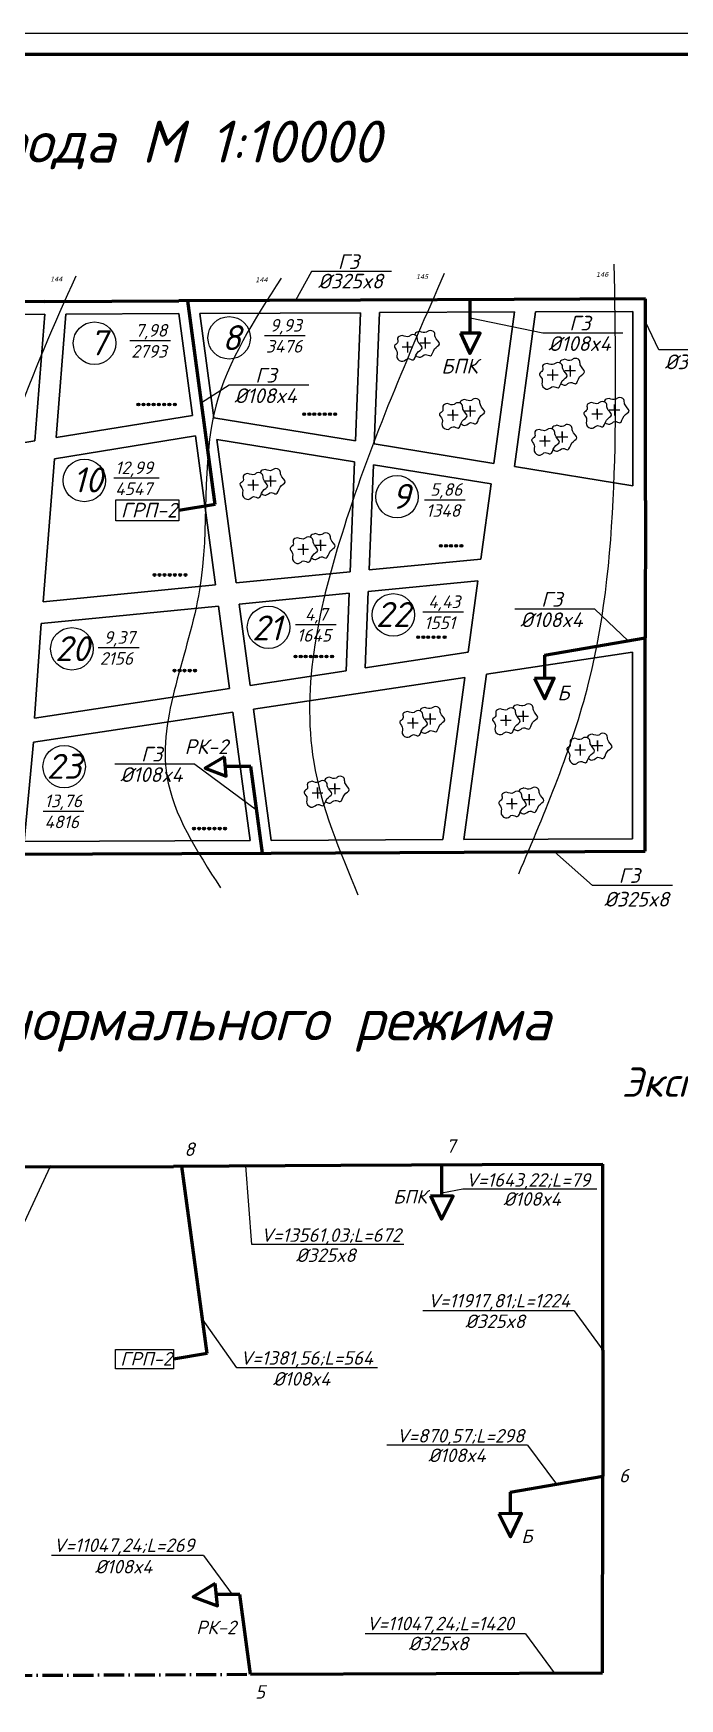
# Model space of a CAD drawing. Header units: millimetres. Extents: x -710977 to 10671, y -929782 to 89628.
# Drawn here: x 1129.2 to 1283, y 3783.2 to 4179.6 of the extents above; entities that cross this region are included whole.
import ezdxf

# ---------------------------------------------------------------- set-up
doc = ezdxf.new("R2010")
doc.units = ezdxf.units.MM
doc.header["$LTSCALE"] = 0.4
doc.linetypes.add('ACAD_ISO10W100', pattern=[18, 12, -3, 0, -3])
for name, color, linetype in [('А1', 7, 'Continuous'), ('кварталыИнфо', 7, 'Continuous'), ('СхемаГидравлика', 7, 'Continuous')]:
    doc.layers.add(name, color=color, linetype=linetype)
for name, color, linetype, lineweight in [('газ', 7, 'Continuous', 40), ('основной', 7, 'Continuous', 60), ('тп_кварт', 176, 'Continuous', 30)]:
    doc.layers.add(name, color=color, linetype=linetype, lineweight=lineweight)
doc.styles.add('style1', font='verdana.ttf', dxfattribs={"oblique": 15})
doc.styles.add('Курсив', font='isocpeui.ttf')
doc.styles.add('текстовый', font='isocpeui.ttf', dxfattribs={"height": 5})

msp = doc.modelspace()

# ---------------------------------------------------------------- hatches: boundary and pattern name
at = {"layer": 'СхемаГидравлика', "ltscale": 10}
for points in [[(1154.505, 4091.289, 1), (1153.834, 4091.289, 1)], [(1155.729, 4091.289, 1), (1155.058, 4091.289, 1)], [(1156.897, 4091.289, 1), (1156.226, 4091.289, 1)], [(1158.136, 4091.289, 1), (1157.464, 4091.289, 1)], [(1159.375, 4091.289, 1), (1158.703, 4091.289, 1)], [(1160.631, 4091.289, 1), (1159.96, 4091.289, 1)], [(1161.882, 4091.289, 1), (1161.211, 4091.289, 1)], [(1163.194, 4091.289, 1), (1162.523, 4091.289, 1)], [(1193.968, 4088.982, 1), (1193.297, 4088.982, 1)], [(1195.192, 4088.982, 1), (1194.521, 4088.982, 1)], [(1196.36, 4088.982, 1), (1195.689, 4088.982, 1)], [(1197.599, 4088.982, 1), (1196.928, 4088.982, 1)], [(1198.838, 4088.982, 1), (1198.167, 4088.982, 1)], [(1200.094, 4088.982, 1), (1199.423, 4088.982, 1)], [(1201.345, 4088.982, 1), (1200.674, 4088.982, 1)], [(1226.494, 4057.64, 1), (1225.823, 4057.64, 1)], [(1227.718, 4057.64, 1), (1227.047, 4057.64, 1)], [(1228.886, 4057.64, 1), (1228.214, 4057.64, 1)], [(1230.125, 4057.64, 1), (1229.453, 4057.64, 1)], [(1231.364, 4057.64, 1), (1230.692, 4057.64, 1)], [(1158.322, 4050.69, 1), (1157.651, 4050.69, 1)], [(1159.546, 4050.69, 1), (1158.875, 4050.69, 1)], [(1160.714, 4050.69, 1), (1160.043, 4050.69, 1)], [(1161.953, 4050.69, 1), (1161.282, 4050.69, 1)], [(1163.192, 4050.69, 1), (1162.52, 4050.69, 1)], [(1164.448, 4050.69, 1), (1163.777, 4050.69, 1)], [(1165.699, 4050.69, 1), (1165.028, 4050.69, 1)], [(1221.091, 4035.865, 1), (1220.419, 4035.865, 1)], [(1222.315, 4035.865, 1), (1221.643, 4035.865, 1)], [(1223.482, 4035.865, 1), (1222.811, 4035.865, 1)], [(1224.721, 4035.865, 1), (1224.05, 4035.865, 1)], [(1225.96, 4035.865, 1), (1225.289, 4035.865, 1)], [(1227.389, 4035.865, 1), (1226.718, 4035.865, 1)], [(1163.092, 4027.913, 1), (1162.42, 4027.913, 1)], [(1164.316, 4027.913, 1), (1163.644, 4027.913, 1)], [(1165.483, 4027.913, 1), (1164.812, 4027.913, 1)], [(1166.722, 4027.913, 1), (1166.051, 4027.913, 1)], [(1167.961, 4027.913, 1), (1167.29, 4027.913, 1)], [(1191.908, 4031.291, 1), (1191.236, 4031.291, 1)], [(1193.132, 4031.291, 1), (1192.46, 4031.291, 1)], [(1194.299, 4031.291, 1), (1193.628, 4031.291, 1)], [(1195.538, 4031.291, 1), (1194.867, 4031.291, 1)], [(1196.777, 4031.291, 1), (1196.106, 4031.291, 1)], [(1198.034, 4031.291, 1), (1197.362, 4031.291, 1)], [(1199.284, 4031.291, 1), (1198.613, 4031.291, 1)], [(1200.597, 4031.291, 1), (1199.925, 4031.291, 1)], [(1167.741, 3990.299, 1), (1167.07, 3990.299, 1)], [(1168.965, 3990.299, 1), (1168.294, 3990.299, 1)], [(1170.133, 3990.299, 1), (1169.461, 3990.299, 1)], [(1171.371, 3990.299, 1), (1170.7, 3990.299, 1)], [(1172.61, 3990.299, 1), (1171.939, 3990.299, 1)], [(1173.867, 3990.299, 1), (1173.196, 3990.299, 1)], [(1175.118, 3990.299, 1), (1174.446, 3990.299, 1)]]:
    msp.add_hatch(color=0, dxfattribs=at).paths.add_polyline_path(points)

# ---------------------------------------------------------------- linework, layer by layer
at = {"color": 2, "ltscale": 0.5}
for p, q in [((1122.992, 3887.866), (1133.2, 3909.765)), ((1181.138, 3891.318), (1179.772, 3909.996)), ((1231.37, 3904.49), (1226.352, 3903.555)), ((1263.273, 3904.49), (1231.37, 3904.49)), ((1217.371, 3891.318), (1181.138, 3891.318)), ((1257.855, 3875.477), (1221.835, 3875.477)), ((1257.855, 3875.477), (1264.696, 3866.169)), ((1177.585, 3861.902), (1169.438, 3873.496)), ((1211.086, 3861.902), (1177.585, 3861.902)), ((1246.802, 3843.54), (1213.301, 3843.54)), ((1246.802, 3843.54), (1253.642, 3834.232)), ((1169.626, 3817.252), (1133.532, 3817.252)), ((1169.626, 3817.252), (1176.466, 3807.944)), ((1246.252, 3798.615), (1208.118, 3798.615)), ((1246.252, 3798.615), (1253.092, 3789.307))]:
    msp.add_line(p, q, dxfattribs=at)
at = {"color": 241, "lineweight": 25}
for centre in [(1175.771, 4107.14), (1143.74, 4105.866), (1141.313, 4073.189), (1215.721, 4069.318), (1214.827, 4041.194), (1185.15, 4038.235), (1138.346, 4033.106), (1136.506, 4005.06)]:
    msp.add_circle(centre, 5.056, dxfattribs=at)
at = {"layer": 'А1'}
msp.add_line((852.127, 4179.644), (1693.127, 4179.644), dxfattribs=at)
at = {"layer": 'газ', "color": 0, "lineweight": 25, "ltscale": 0.08}
for p, q in [((1214.415, 4122.908), (1195.388, 4122.908)), ((1193.859, 4107.629), (1184.164, 4107.629)), ((1269.477, 4108.26), (1250.451, 4108.26)), ((1161.81, 4106.429), (1152.115, 4106.429)), ((1297.081, 4104.285), (1278.055, 4104.285)), ((1194.762, 4095.856), (1175.736, 4095.856)), ((1159.154, 4073.713), (1148.297, 4073.713)), ((1231.97, 4068.534), (1222.275, 4068.534)), ((1231.523, 4041.813), (1221.828, 4041.813)), ((1262.796, 4042.515), (1243.77, 4042.515)), ((1201.221, 4038.815), (1191.526, 4038.815)), ((1154.325, 4033.315), (1144.629, 4033.315)), ((1167.589, 4005.647), (1148.563, 4005.647)), ((1141.174, 3994.4), (1131.478, 3994.4)), ((1281.241, 3976.753), (1262.215, 3976.753))]:
    msp.add_line(p, q, dxfattribs=at)
at = {"layer": 'кварталыИнфо', "ltscale": 0.12}
for p, q in [((1195.388, 4122.908), (1191.583, 4116.024)), ((1250.451, 4108.26), (1233.134, 4111.805)), ((1278.055, 4104.285), (1274.842, 4110.989)), ((1175.736, 4095.856), (1169.194, 4091.7)), ((1270.693, 4035.047), (1262.796, 4042.515)), ((1167.589, 4005.647), (1182.306, 3994.79)), ((1262.215, 3976.753), (1253.21, 3984.799))]:
    msp.add_line(p, q, dxfattribs=at)
at = {"layer": 'основной'}
msp.add_line((872.127, 4174.644), (1688.127, 4174.644), dxfattribs=at)
at = {"layer": 'СхемаГидравлика', "color": 90, "lineweight": 60}
for p, q in [((1131.881, 4115.772), (1070.775, 4115.485)), ((1131.881, 4115.772), (1163.783, 4115.922)), ((1207.042, 4116.125), (1163.783, 4115.922)), ((1172.472, 4067.468), (1165.915, 4115.932)), ((1243.624, 4116.297), (1207.042, 4116.125)), ((1274.842, 4116.43), (1243.624, 4116.297)), ((1274.812, 4068.386), (1274.842, 4116.444)), ((1274.812, 4068.386), (1274.792, 4035.76)), ((1250.803, 4031.583), (1274.792, 4035.76)), ((1274.762, 3984.898), (1274.792, 4035.76)), ((1250.803, 4031.583), (1250.803, 4026.065)), ((1180.911, 4005.098), (1174.854, 4005.098)), ((1183.7, 3984.482), (1180.911, 4005.098)), ((1185.784, 3984.491), (1231.659, 3984.701)), ((1231.659, 3984.701), (1274.762, 3984.898)), ((1121.976, 3984.2), (1185.784, 3984.491)), ((1133.2, 3909.765), (1076.982, 3909.501)), ((1133.2, 3909.765), (1162.549, 3909.903)), ((1202.348, 3910.09), (1162.549, 3909.903)), ((1170.543, 3865.325), (1164.511, 3909.912)), ((1236.003, 3910.248), (1202.348, 3910.09)), ((1264.724, 3910.37), (1236.003, 3910.248)), ((1264.696, 3866.169), (1264.724, 3910.383)), ((1264.696, 3866.169), (1264.677, 3836.154)), ((1242.608, 3832.311), (1264.677, 3836.154)), ((1264.649, 3789.36), (1264.677, 3836.154)), ((1242.608, 3832.311), (1242.608, 3827.234)), ((1178.307, 3807.944), (1172.734, 3807.944)), ((1180.873, 3788.977), (1178.307, 3807.944)), ((1180.873, 3788.977), (1224.995, 3789.179)), ((1224.995, 3789.179), (1264.649, 3789.36))]:
    msp.add_line(p, q, dxfattribs=at)
at = {"layer": 'СхемаГидравлика', "color": 6, "lineweight": 30}
for p, q in [((1131.895, 4112.772), (1075.498, 4112.508)), ((1129.534, 4082.586), (1131.895, 4112.772)), ((1134.598, 4083.407), (1136.895, 4112.772)), ((1136.895, 4112.772), (1163.8, 4112.922)), ((1167.081, 4088.672), (1163.8, 4112.922)), ((1207.056, 4113.125), (1168.797, 4112.946)), ((1172.163, 4088.063), (1168.797, 4112.946)), ((1205.819, 4082.608), (1207.056, 4113.125)), ((1167.081, 4088.672), (1134.598, 4083.407)), ((1172.163, 4088.063), (1205.819, 4082.608)), ((1167.743, 4083.78), (1134.202, 4078.343)), ((1172.54, 4048.321), (1167.743, 4083.78)), ((1129.534, 4082.586), (1087.569, 4075.784)), ((1131.539, 4044.315), (1134.202, 4078.343)), ((1209.074, 4051.891), (1210.088, 4076.916)), ((1210.088, 4076.916), (1238.101, 4072.375)), ((1235.682, 4054.491), (1238.101, 4072.375)), ((1209.074, 4051.891), (1235.682, 4054.491)), ((1131.539, 4044.315), (1172.54, 4048.321)), ((1208.866, 4046.761), (1234.981, 4049.313)), ((1232.677, 4032.28), (1234.981, 4049.313)), ((1178.157, 4043.761), (1204.348, 4046.32)), ((1208.128, 4028.553), (1208.866, 4046.761)), ((1131.047, 4039.157), (1173.222, 4043.278)), ((1175.877, 4023.658), (1173.222, 4043.278)), ((1180.776, 4024.402), (1178.157, 4043.761)), ((1131.047, 4039.157), (1129.468, 4016.613)), ((1208.128, 4028.553), (1232.677, 4032.28)), ((1180.776, 4024.402), (1203.6, 4027.866)), ((1129.468, 4016.613), (1175.877, 4023.658)), ((1129.203, 4010.883), (1176.643, 4018.001)), ((1180.773, 3987.468), (1176.643, 4018.001)), ((1127.017, 3987.2), (1129.203, 4010.883)), ((1127.019, 3987.223), (1180.773, 3987.468))]:
    msp.add_line(p, q, dxfattribs=at)
at = {"layer": 'СхемаГидравлика', "color": 0, "lineweight": 30}
for p, q in [((1210.29, 4081.883), (1211.557, 4113.147)), ((1243.638, 4113.297), (1211.557, 4113.147)), ((1238.763, 4077.268), (1243.638, 4113.297)), ((1243.656, 4076.475), (1248.641, 4113.321)), ((1271.84, 4113.43), (1248.641, 4113.321)), ((1271.814, 4071.911), (1271.84, 4113.43)), ((1177.475, 4048.803), (1172.855, 4082.951)), ((1172.855, 4082.951), (1205.618, 4077.641)), ((1210.29, 4081.883), (1238.763, 4077.268)), ((1204.556, 4051.449), (1205.618, 4077.641)), ((1243.656, 4076.475), (1271.814, 4071.911)), ((1177.475, 4048.803), (1204.556, 4051.449)), ((1203.6, 4027.866), (1204.348, 4046.32)), ((1236.969, 4027.052), (1271.789, 4032.276)), ((1271.762, 3987.884), (1271.789, 4032.276)), ((1181.543, 4018.736), (1231.866, 4026.286)), ((1226.642, 3987.678), (1231.866, 4026.286)), ((1231.645, 3987.701), (1236.969, 4027.052)), ((1185.77, 3987.491), (1181.543, 4018.736)), ((1185.77, 3987.491), (1226.642, 3987.678)), ((1231.645, 3987.701), (1271.762, 3987.884))]:
    msp.add_line(p, q, dxfattribs=at)
at = {"layer": 'СхемаГидравлика', "color": 0}
for p, q in [((1218.232, 4104.989), (1218.232, 4106.209)), ((1218.232, 4106.209), (1218.232, 4103.626)), ((1252.747, 4099.574), (1252.747, 4096.991)), ((1256.895, 4100.552), (1256.895, 4097.969)), ((1256.895, 4099.332), (1256.895, 4100.552)), ((1228.97, 4088.783), (1228.97, 4090.002)), ((1228.97, 4090.002), (1228.97, 4087.419)), ((1233.118, 4090.98), (1233.118, 4088.396)), ((1233.118, 4089.76), (1233.118, 4090.98)), ((1263.306, 4089.048), (1263.306, 4090.267)), ((1263.306, 4090.267), (1263.306, 4087.684)), ((1267.454, 4091.245), (1267.454, 4088.662)), ((1267.454, 4090.025), (1267.454, 4091.245)), ((1250.893, 4082.631), (1250.893, 4083.851)), ((1250.893, 4083.851), (1250.893, 4081.268)), ((1255.04, 4084.828), (1255.04, 4082.245)), ((1255.04, 4083.609), (1255.04, 4084.828)), ((1181.486, 4072.13), (1181.486, 4073.35)), ((1181.486, 4073.35), (1181.486, 4070.767)), ((1185.633, 4074.327), (1185.633, 4071.744)), ((1185.633, 4073.108), (1185.633, 4074.327)), ((1193.39, 4056.839), (1193.39, 4058.059)), ((1193.39, 4058.059), (1193.39, 4055.475)), ((1197.537, 4059.036), (1197.537, 4056.453)), ((1197.537, 4057.817), (1197.537, 4059.036)), ((1219.495, 4015.483), (1219.495, 4016.702)), ((1219.495, 4016.702), (1219.495, 4014.119)), ((1223.642, 4017.68), (1223.642, 4015.097)), ((1223.642, 4016.46), (1223.642, 4017.68)), ((1241.584, 4016.119), (1241.584, 4017.338)), ((1241.584, 4017.338), (1241.584, 4014.755)), ((1245.732, 4018.316), (1245.732, 4015.733)), ((1245.732, 4017.096), (1245.732, 4018.316)), ((1259.276, 4009.1), (1259.276, 4010.32)), ((1259.276, 4010.32), (1259.276, 4007.737)), ((1263.423, 4011.297), (1263.423, 4008.714)), ((1263.423, 4010.078), (1263.423, 4011.297)), ((1200.901, 4001.052), (1200.901, 3998.469)), ((1200.901, 3999.833), (1200.901, 4001.052)), ((1196.754, 4000.074), (1196.754, 3997.491)), ((1243.045, 3996.286), (1243.045, 3997.505)), ((1243.045, 3997.505), (1243.045, 3994.922)), ((1247.192, 3998.483), (1247.192, 3995.9)), ((1247.192, 3997.264), (1247.192, 3998.483))]:
    msp.add_line(p, q, dxfattribs=at)
at = {"layer": 'СхемаГидравлика'}
for p, q in [((1222.379, 4107.186), (1222.379, 4104.603)), ((1222.379, 4105.967), (1222.379, 4107.186))]:
    msp.add_line(p, q, dxfattribs=at)
at = {"layer": 'СхемаГидравлика', "color": 3, "lineweight": 60}
for p, q in [((1172.472, 4067.468), (1163.789, 4066.06)), ((1170.543, 3865.325), (1162.555, 3864.03))]:
    msp.add_line(p, q, dxfattribs=at)
at = {"layer": 'СхемаГидравлика', "color": 6}
msp.add_line((1196.754, 3998.855), (1196.754, 4000.074), dxfattribs=at)
at = {"layer": 'СхемаГидравлика', "color": 90, "lineweight": 60}
for points in [[(1230.795, 4108.279), (1233.075, 4103.421), (1235.473, 4108.247)], [(1230.795, 4108.279), (1233.075, 4103.421), (1235.473, 4108.247)], [(1248.465, 4026.019), (1250.874, 4021.224), (1253.142, 4026.112)], [(1248.465, 4026.019), (1250.874, 4021.224), (1253.142, 4026.112)], [(1174.633, 4007.426), (1170.031, 4004.665), (1175.075, 4002.769)], [(1174.633, 4007.426), (1170.031, 4004.665), (1175.075, 4002.769)], [(1223.662, 3902.875), (1226.284, 3897.288), (1229.042, 3902.838)], [(1223.662, 3902.875), (1226.284, 3897.288), (1229.042, 3902.838)], [(1239.918, 3827.181), (1242.689, 3821.666), (1245.298, 3827.288)], [(1239.918, 3827.181), (1242.689, 3821.666), (1245.298, 3827.288)], [(1172.48, 3810.622), (1167.188, 3807.447), (1172.989, 3805.266)], [(1172.48, 3810.622), (1167.188, 3807.447), (1172.989, 3805.266)]]:
    msp.add_lwpolyline(points, close=True, dxfattribs=at)
at = {"layer": 'СхемаГидравлика', "ltscale": 0.8}
for points in [[(1148.789, 4068.56), (1163.789, 4068.56), (1163.789, 4063.56), (1148.789, 4063.56)], [(1148.755, 3866.33), (1162.555, 3866.33), (1162.555, 3861.73), (1148.755, 3861.73)]]:
    msp.add_lwpolyline(points, close=True, dxfattribs=at)
at = {"layer": 'СхемаГидравлика', "color": 90, "linetype": 'ACAD_ISO10W100', "lineweight": 60}
msp.add_lwpolyline([(1054.017, 3791.029), (1124.087, 3788.718), (1180.873, 3788.977)], dxfattribs=at)
at = {"layer": 'СхемаГидравлика', "color": 0, "ltscale": 10}
for centre in [(1154.17, 4091.289), (1155.394, 4091.289), (1156.561, 4091.289), (1157.8, 4091.289), (1159.039, 4091.289), (1160.296, 4091.289), (1161.546, 4091.289), (1162.859, 4091.289), (1193.633, 4088.982), (1194.857, 4088.982), (1196.024, 4088.982), (1197.263, 4088.982), (1198.502, 4088.982), (1199.759, 4088.982), (1201.009, 4088.982), (1226.158, 4057.64), (1227.382, 4057.64), (1228.55, 4057.64), (1229.789, 4057.64), (1231.028, 4057.64), (1157.987, 4050.69), (1159.211, 4050.69), (1160.378, 4050.69), (1161.617, 4050.69), (1162.856, 4050.69), (1164.113, 4050.69), (1165.363, 4050.69), (1220.755, 4035.865), (1221.979, 4035.865), (1223.147, 4035.865), (1224.385, 4035.865), (1225.624, 4035.865), (1227.053, 4035.865), (1162.756, 4027.913), (1163.98, 4027.913), (1165.148, 4027.913), (1166.387, 4027.913), (1167.625, 4027.913), (1191.572, 4031.291), (1192.796, 4031.291), (1193.964, 4031.291), (1195.203, 4031.291), (1196.442, 4031.291), (1197.698, 4031.291), (1198.949, 4031.291), (1200.261, 4031.291), (1167.405, 3990.299), (1168.629, 3990.299), (1169.797, 3990.299), (1171.036, 3990.299), (1172.275, 3990.299), (1173.531, 3990.299), (1174.782, 3990.299)]:
    msp.add_circle(centre, 0.336, dxfattribs=at)
at = {"layer": 'СхемаГидравлика', "ltscale": 0.5}
for points in [[(1244.68, 3979.544), (1261.312, 4024.967), (1267.411, 4074.822), (1267.411, 4124.677)], [(1116.055, 3975.113), (1108.293, 3989.515), (1111.62, 4038.262), (1124.926, 4087.009), (1139.341, 4121.908)], [(1188.129, 4121.354), (1172.606, 4090.887), (1168.725, 4047.125), (1160.963, 4002.81), (1173.714, 3976.22)], [(1226.939, 4122.462), (1203.099, 4062.082), (1195.891, 4006.133), (1206.425, 3974.559)]]:
    msp.add_spline(points, degree=3, dxfattribs=at)
at = {"layer": 'СхемаГидравлика', "color": 0}
for points in [[(1216.968, 4107.705), (1215.857, 4107.105), (1215.857, 4105.995), (1215.092, 4105.23), (1215.707, 4103.985), (1215.707, 4102.485), (1217.118, 4101.555), (1218.34, 4102.194), (1219.52, 4101.885), (1220.515, 4103.51), (1221.695, 4104.691), (1220.656, 4106.385), (1220.45, 4107.435), (1219.129, 4107.855), (1218.544, 4107.492), (1216.962, 4107.699)], [(1216.963, 4104.989), (1219.516, 4104.989)], [(1251.483, 4101.07), (1250.373, 4100.47), (1250.373, 4099.36), (1249.608, 4098.595), (1250.223, 4097.35), (1250.223, 4095.85), (1251.634, 4094.92), (1252.856, 4095.559), (1254.035, 4095.25), (1255.03, 4096.875), (1256.211, 4098.056), (1255.172, 4099.75), (1254.966, 4100.8), (1253.645, 4101.22), (1253.06, 4100.858), (1251.478, 4101.064)], [(1251.479, 4098.355), (1254.032, 4098.355)], [(1255.626, 4099.332), (1258.179, 4099.332)], [(1227.707, 4091.498), (1226.596, 4090.898), (1226.596, 4089.788), (1225.831, 4089.023), (1226.446, 4087.778), (1226.446, 4086.278), (1227.857, 4085.348), (1229.079, 4085.987), (1230.258, 4085.678), (1231.254, 4087.303), (1232.434, 4088.484), (1231.395, 4090.178), (1231.189, 4091.228), (1229.868, 4091.648), (1229.283, 4091.286), (1227.701, 4091.492)], [(1262.043, 4091.763), (1260.932, 4091.163), (1260.932, 4090.053), (1260.167, 4089.288), (1260.782, 4088.043), (1260.782, 4086.543), (1262.193, 4085.613), (1263.415, 4086.252), (1264.594, 4085.943), (1265.59, 4087.568), (1266.77, 4088.749), (1265.731, 4090.443), (1265.525, 4091.493), (1264.204, 4091.913), (1263.619, 4091.551), (1262.037, 4091.757)], [(1227.702, 4088.783), (1230.255, 4088.783)], [(1231.849, 4089.76), (1234.402, 4089.76)], [(1262.038, 4089.048), (1264.591, 4089.048)], [(1266.185, 4090.025), (1268.738, 4090.025)], [(1249.629, 4085.347), (1248.518, 4084.747), (1248.518, 4083.637), (1247.753, 4082.872), (1248.368, 4081.627), (1248.368, 4080.127), (1249.779, 4079.197), (1251.001, 4079.836), (1252.18, 4079.527), (1253.176, 4081.152), (1254.356, 4082.333), (1253.317, 4084.027), (1253.111, 4085.077), (1251.79, 4085.497), (1251.205, 4085.134), (1249.623, 4085.341)], [(1249.624, 4082.631), (1252.177, 4082.631)], [(1253.772, 4083.609), (1256.324, 4083.609)], [(1180.222, 4074.846), (1179.111, 4074.246), (1179.111, 4073.136), (1178.346, 4072.371), (1178.961, 4071.126), (1178.961, 4069.626), (1180.372, 4068.696), (1181.594, 4069.335), (1182.774, 4069.026), (1183.769, 4070.651), (1184.95, 4071.832), (1183.91, 4073.526), (1183.704, 4074.576), (1182.384, 4074.996), (1181.798, 4074.633), (1180.217, 4074.84)], [(1180.218, 4072.13), (1182.77, 4072.13)], [(1184.365, 4073.108), (1186.918, 4073.108)], [(1192.126, 4059.555), (1191.015, 4058.955), (1191.015, 4057.845), (1190.25, 4057.08), (1190.865, 4055.835), (1190.865, 4054.335), (1192.276, 4053.405), (1193.498, 4054.044), (1194.678, 4053.735), (1195.673, 4055.36), (1196.853, 4056.54), (1195.814, 4058.235), (1195.608, 4059.285), (1194.287, 4059.705), (1193.702, 4059.342), (1192.12, 4059.549)], [(1192.121, 4056.839), (1194.674, 4056.839)], [(1196.269, 4057.817), (1198.822, 4057.817)], [(1218.231, 4018.198), (1217.12, 4017.598), (1217.12, 4016.488), (1216.355, 4015.723), (1216.97, 4014.478), (1216.97, 4012.978), (1218.381, 4012.048), (1219.603, 4012.687), (1220.783, 4012.378), (1221.778, 4014.003), (1222.958, 4015.184), (1221.919, 4016.878), (1221.713, 4017.928), (1220.392, 4018.348), (1219.807, 4017.986), (1218.225, 4018.192)], [(1222.374, 4016.46), (1224.926, 4016.46)], [(1240.32, 4018.834), (1239.21, 4018.234), (1239.21, 4017.124), (1238.445, 4016.359), (1239.06, 4015.114), (1239.06, 4013.615), (1240.471, 4012.685), (1241.693, 4013.323), (1242.872, 4013.015), (1243.867, 4014.639), (1245.048, 4015.82), (1244.008, 4017.514), (1243.803, 4018.564), (1242.482, 4018.984), (1241.897, 4018.622), (1240.315, 4018.828)], [(1244.463, 4017.096), (1247.016, 4017.096)], [(1218.226, 4015.483), (1220.779, 4015.483)], [(1240.316, 4016.119), (1242.869, 4016.119)], [(1258.012, 4011.816), (1256.901, 4011.216), (1256.901, 4010.106), (1256.136, 4009.341), (1256.751, 4008.096), (1256.751, 4006.596), (1258.162, 4005.666), (1259.384, 4006.305), (1260.564, 4005.996), (1261.559, 4007.621), (1262.74, 4008.802), (1261.7, 4010.496), (1261.494, 4011.546), (1260.173, 4011.966), (1259.588, 4011.603), (1258.007, 4011.81)], [(1258.007, 4009.1), (1260.56, 4009.1)], [(1262.155, 4010.078), (1264.708, 4010.078)], [(1195.49, 4001.57), (1194.379, 4000.971), (1194.379, 3999.861), (1193.614, 3999.095), (1194.229, 3997.851), (1194.229, 3996.351), (1195.64, 3995.421), (1196.862, 3996.059), (1198.041, 3995.751), (1199.037, 3997.376), (1200.217, 3998.556), (1199.178, 4000.251), (1198.972, 4001.3), (1197.651, 4001.72), (1197.066, 4001.358), (1195.484, 4001.565)], [(1195.485, 3998.855), (1198.038, 3998.855)], [(1199.633, 3999.833), (1202.185, 3999.833)], [(1241.781, 3999.002), (1240.671, 3998.402), (1240.671, 3997.292), (1239.905, 3996.526), (1240.521, 3995.282), (1240.521, 3993.782), (1241.931, 3992.852), (1243.154, 3993.49), (1244.333, 3993.182), (1245.328, 3994.807), (1246.509, 3995.987), (1245.469, 3997.682), (1245.264, 3998.732), (1243.943, 3999.152), (1243.358, 3998.789), (1241.776, 3998.996)], [(1245.924, 3997.264), (1248.477, 3997.264)], [(1241.777, 3996.286), (1244.33, 3996.286)]]:
    msp.add_spline(points, degree=3, dxfattribs=at)
for points, knots in [([(1221.115, 4108.683), (1220.607, 4108.556), (1219.979, 4108.399), (1219.983, 4107.907), (1219.993, 4107.807)], [0, 0, 0, 0, 1.2624019, 1.5601918, 1.5601918, 1.5601918, 1.5601918]), ([(1220.197, 4102.922), (1220.493, 4102.637), (1221.448, 4102.225), (1222.337, 4103.599), (1224.112, 4102.281), (1224.245, 4104.72), (1226.651, 4105.622), (1224.538, 4106.997), (1224.876, 4108.628), (1223.399, 4109.109), (1222.489, 4108.151), (1221.677, 4108.46), (1221.11, 4108.677)], [6.9446187, 6.9446187, 6.9446187, 6.9446187, 8.0326898, 9.4115689, 10.6307294, 12.536176, 14.2057588, 16.1935864, 17.2635322, 18.6495446, 19.3379741, 20.9331365, 20.9331365, 20.9331365, 20.9331365]), ([(1255.625, 4102.042), (1255.117, 4101.915), (1254.489, 4101.759), (1254.493, 4101.266), (1254.503, 4101.166)], [0, 0, 0, 0, 1.2624019, 1.5601918, 1.5601918, 1.5601918, 1.5601918]), ([(1254.713, 4096.287), (1255.009, 4096.003), (1255.964, 4095.59), (1256.853, 4096.964), (1258.627, 4095.646), (1258.76, 4098.085), (1261.166, 4098.987), (1259.053, 4100.362), (1259.392, 4101.994), (1257.915, 4102.475), (1257.004, 4101.516), (1256.192, 4101.826), (1255.625, 4102.042)], [6.9446187, 6.9446187, 6.9446187, 6.9446187, 8.0326898, 9.4115689, 10.6307294, 12.536176, 14.2057588, 16.1935864, 17.2635322, 18.6495446, 19.3379741, 20.9331365, 20.9331365, 20.9331365, 20.9331365]), ([(1231.854, 4092.476), (1231.346, 4092.349), (1230.718, 4092.192), (1230.722, 4091.7), (1230.732, 4091.6)], [0, 0, 0, 0, 1.2624019, 1.5601918, 1.5601918, 1.5601918, 1.5601918]), ([(1230.936, 4086.715), (1231.232, 4086.431), (1232.187, 4086.018), (1233.076, 4087.392), (1234.85, 4086.074), (1234.983, 4088.513), (1237.39, 4089.415), (1235.276, 4090.79), (1235.615, 4092.422), (1234.138, 4092.903), (1233.228, 4091.944), (1232.416, 4092.254), (1231.849, 4092.47)], [6.9446187, 6.9446187, 6.9446187, 6.9446187, 8.0326898, 9.4115689, 10.6307294, 12.536176, 14.2057588, 16.1935864, 17.2635322, 18.6495446, 19.3379741, 20.9331365, 20.9331365, 20.9331365, 20.9331365]), ([(1266.19, 4092.741), (1265.682, 4092.614), (1265.054, 4092.458), (1265.058, 4091.965), (1265.068, 4091.865)], [0, 0, 0, 0, 1.2624019, 1.5601918, 1.5601918, 1.5601918, 1.5601918]), ([(1265.272, 4086.98), (1265.568, 4086.696), (1266.523, 4086.283), (1267.412, 4087.657), (1269.186, 4086.339), (1269.319, 4088.778), (1271.726, 4089.68), (1269.612, 4091.055), (1269.951, 4092.687), (1268.474, 4093.168), (1267.564, 4092.209), (1266.752, 4092.519), (1266.185, 4092.735)], [6.9446187, 6.9446187, 6.9446187, 6.9446187, 8.0326898, 9.4115689, 10.6307294, 12.536176, 14.2057588, 16.1935864, 17.2635322, 18.6495446, 19.3379741, 20.9331365, 20.9331365, 20.9331365, 20.9331365]), ([(1253.776, 4086.325), (1253.268, 4086.198), (1252.64, 4086.041), (1252.644, 4085.549), (1252.654, 4085.449)], [0, 0, 0, 0, 1.2624019, 1.5601918, 1.5601918, 1.5601918, 1.5601918]), ([(1252.858, 4080.564), (1253.154, 4080.279), (1254.109, 4079.867), (1254.998, 4081.241), (1256.773, 4079.923), (1256.905, 4082.362), (1259.312, 4083.264), (1257.199, 4084.639), (1257.537, 4086.27), (1256.06, 4086.751), (1255.15, 4085.793), (1254.338, 4086.102), (1253.771, 4086.319)], [6.9446187, 6.9446187, 6.9446187, 6.9446187, 8.0326898, 9.4115689, 10.6307294, 12.536176, 14.2057588, 16.1935864, 17.2635322, 18.6495446, 19.3379741, 20.9331365, 20.9331365, 20.9331365, 20.9331365]), ([(1184.37, 4075.824), (1183.862, 4075.697), (1183.234, 4075.54), (1183.237, 4075.048), (1183.247, 4074.948)], [0, 0, 0, 0, 1.2624019, 1.5601918, 1.5601918, 1.5601918, 1.5601918]), ([(1183.452, 4070.063), (1183.747, 4069.778), (1184.702, 4069.366), (1185.591, 4070.74), (1187.366, 4069.422), (1187.499, 4071.861), (1189.905, 4072.763), (1187.792, 4074.138), (1188.13, 4075.769), (1186.653, 4076.25), (1185.743, 4075.292), (1184.931, 4075.601), (1184.364, 4075.818)], [6.9446187, 6.9446187, 6.9446187, 6.9446187, 8.0326898, 9.4115689, 10.6307294, 12.536176, 14.2057588, 16.1935864, 17.2635322, 18.6495446, 19.3379741, 20.9331365, 20.9331365, 20.9331365, 20.9331365]), ([(1196.273, 4060.532), (1195.765, 4060.406), (1195.137, 4060.249), (1195.141, 4059.757), (1195.151, 4059.657)], [0, 0, 0, 0, 1.2624019, 1.5601918, 1.5601918, 1.5601918, 1.5601918]), ([(1195.355, 4054.772), (1195.651, 4054.487), (1196.606, 4054.075), (1197.495, 4055.449), (1199.27, 4054.131), (1199.403, 4056.569), (1201.809, 4057.471), (1199.696, 4058.847), (1200.034, 4060.478), (1198.557, 4060.959), (1197.647, 4060.001), (1196.835, 4060.31), (1196.268, 4060.526)], [6.9446187, 6.9446187, 6.9446187, 6.9446187, 8.0326898, 9.4115689, 10.6307294, 12.536176, 14.2057588, 16.1935864, 17.2635322, 18.6495446, 19.3379741, 20.9331365, 20.9331365, 20.9331365, 20.9331365]), ([(1222.378, 4019.176), (1221.87, 4019.049), (1221.242, 4018.893), (1221.246, 4018.4), (1221.256, 4018.3)], [0, 0, 0, 0, 1.2624019, 1.5601918, 1.5601918, 1.5601918, 1.5601918]), ([(1221.46, 4013.415), (1221.756, 4013.131), (1222.711, 4012.718), (1223.6, 4014.092), (1225.375, 4012.774), (1225.508, 4015.213), (1227.914, 4016.115), (1225.801, 4017.49), (1226.139, 4019.122), (1224.662, 4019.603), (1223.752, 4018.644), (1222.94, 4018.954), (1222.373, 4019.17)], [6.9446187, 6.9446187, 6.9446187, 6.9446187, 8.0326898, 9.4115689, 10.6307294, 12.536176, 14.2057588, 16.1935864, 17.2635322, 18.6495446, 19.3379741, 20.9331365, 20.9331365, 20.9331365, 20.9331365]), ([(1244.468, 4019.812), (1243.96, 4019.685), (1243.332, 4019.529), (1243.336, 4019.036), (1243.346, 4018.936)], [0, 0, 0, 0, 1.2624019, 1.5601918, 1.5601918, 1.5601918, 1.5601918]), ([(1243.55, 4014.052), (1243.846, 4013.767), (1244.8, 4013.355), (1245.69, 4014.728), (1247.464, 4013.41), (1247.597, 4015.849), (1250.003, 4016.751), (1247.89, 4018.127), (1248.229, 4019.758), (1246.752, 4020.239), (1245.841, 4019.28), (1245.029, 4019.59), (1244.462, 4019.806)], [6.9446187, 6.9446187, 6.9446187, 6.9446187, 8.0326898, 9.4115689, 10.6307294, 12.536176, 14.2057588, 16.1935864, 17.2635322, 18.6495446, 19.3379741, 20.9331365, 20.9331365, 20.9331365, 20.9331365]), ([(1262.16, 4012.794), (1261.651, 4012.667), (1261.024, 4012.51), (1261.027, 4012.018), (1261.037, 4011.918)], [0, 0, 0, 0, 1.2624019, 1.5601918, 1.5601918, 1.5601918, 1.5601918]), ([(1261.241, 4007.033), (1261.537, 4006.748), (1262.492, 4006.336), (1263.381, 4007.71), (1265.156, 4006.392), (1265.289, 4008.831), (1267.695, 4009.733), (1265.582, 4011.108), (1265.92, 4012.739), (1264.443, 4013.22), (1263.533, 4012.262), (1262.721, 4012.571), (1262.154, 4012.788)], [6.9446187, 6.9446187, 6.9446187, 6.9446187, 8.0326898, 9.4115689, 10.6307294, 12.536176, 14.2057588, 16.1935864, 17.2635322, 18.6495446, 19.3379741, 20.9331365, 20.9331365, 20.9331365, 20.9331365]), ([(1199.637, 4002.548), (1199.129, 4002.421), (1198.501, 4002.265), (1198.505, 4001.772), (1198.515, 4001.672)], [0, 0, 0, 0, 1.2624019, 1.5601918, 1.5601918, 1.5601918, 1.5601918]), ([(1198.719, 3996.788), (1199.015, 3996.503), (1199.97, 3996.091), (1200.859, 3997.464), (1202.634, 3996.146), (1202.767, 3998.585), (1205.173, 3999.487), (1203.06, 4000.863), (1203.398, 4002.494), (1201.921, 4002.975), (1201.011, 4002.016), (1200.199, 4002.326), (1199.632, 4002.542)], [6.9446187, 6.9446187, 6.9446187, 6.9446187, 8.0326898, 9.4115689, 10.6307294, 12.536176, 14.2057588, 16.1935864, 17.2635322, 18.6495446, 19.3379741, 20.9331365, 20.9331365, 20.9331365, 20.9331365]), ([(1245.929, 3999.979), (1245.421, 3999.852), (1244.793, 3999.696), (1244.796, 3999.203), (1244.806, 3999.103)], [0, 0, 0, 0, 1.2624019, 1.5601918, 1.5601918, 1.5601918, 1.5601918]), ([(1245.011, 3994.219), (1245.307, 3993.934), (1246.261, 3993.522), (1247.151, 3994.895), (1248.925, 3993.577), (1249.058, 3996.016), (1251.464, 3996.918), (1249.351, 3998.294), (1249.69, 3999.925), (1248.213, 4000.406), (1247.302, 3999.447), (1246.49, 3999.757), (1245.923, 3999.973)], [6.9446187, 6.9446187, 6.9446187, 6.9446187, 8.0326898, 9.4115689, 10.6307294, 12.536176, 14.2057588, 16.1935864, 17.2635322, 18.6495446, 19.3379741, 20.9331365, 20.9331365, 20.9331365, 20.9331365])]:
    msp.add_open_spline(points, degree=3, knots=knots, dxfattribs=at)
at = {"layer": 'СхемаГидравлика'}
msp.add_spline([(1221.111, 4105.967), (1223.663, 4105.967)], degree=3, dxfattribs=at)
at = {"layer": 'тп_кварт', "color": 90, "lineweight": 60}
for p, q in [((1233.134, 4108.263), (1233.134, 4116.211)), ((1226.352, 3902.857), (1226.352, 3910.169))]:
    msp.add_line(p, q, dxfattribs=at)

# ---------------------------------------------------------------- texts
at = {"color": 7, "lineweight": 25, "char_height": 10, "attachment_point": 1, "style": 'текстовый'}
for s, insert, width in [('{\\fISOCPEUR|b0|i1|c204|p34;Генплан района города М }1:10000', (998.498, 4158.858), 237.62421), ('{\\fISOCPEUR|b0|i1|c204|p34;Расчетная схема газопровода для нормального режима}', (902.506, 3949.892), 393.87607)]:
    msp.add_mtext(s, dxfattribs=dict(at, insert=insert, width=width))
at = {"color": 2, "ltscale": 0.5, "attachment_point": 1}
for s, width, gutter_width, insert, char_height in [('{\\fISOCPEUR|b0|i1|c204|p34;Г3}', 24.18142, 15, (1201.636, 4127.04), 3.5), ('{\\fISOCPEUR|b0|i1|c0|p34;%%C325x8}', 24.18142, 15, (1196.92, 4122.398), 3.5), ('{\\fISOCPEUR|b0|i1|c204|p34;Г3}', 24.18142, 15, (1256.698, 4112.392), 3.5), ('{\\fISOCPEUR|b0|i1|c0|p34;%%C108x4}', 24.18142, 15, (1251.733, 4107.519), 3.5), ('{\\fISOCPEUR|b0|i1|c204|p34;Г3}', 24.18142, 15, (1181.983, 4099.988), 3.5), ('{\\fISOCPEUR|b0|i1|c204|p34;БПК}', 7.48093, 12.5, (1226.237, 4102.144), 3.5), ('{\\fISOCPEUR|b0|i1|c0|p34;%%C325x8}', 24.18142, 15, (1279.425, 4103.172), 3.5), ('{\\fISOCPEUR|b0|i1|c0|p34;%%C108x4}', 24.18142, 15, (1177.018, 4095.115), 3.5), ('{\\fISOCPEUR|b0|i1|c204|p34;ГРП-2}', 7.48093, 12.5, (1150.005, 4067.868), 3.5), ('{\\fISOCPEUR|b0|i1|c204|p34;Г3}', 24.18142, 15, (1250.017, 4046.647), 3.5), ('{\\fISOCPEUR|b0|i1|c0|p34;%%C108x4}', 24.18142, 15, (1245.052, 4041.774), 3.5), ('{\\fISOCPEUR|b0|i1|c204|p34;Б}', 2.74228, 12.5, (1253.877, 4024.37), 3.5), ('{\\fISOCPEUR|b0|i1|c204|p34;Г3}', 24.18142, 15, (1154.81, 4009.779), 3.5), ('{\\fISOCPEUR|b0|i1|c204|p34;РК-2}', 5.62548, 12.5, (1165.166, 4011.553), 3.5), ('{\\fISOCPEUR|b0|i1|c0|p34;%%C108x4}', 24.18142, 15, (1149.845, 4004.907), 3.5), ('{\\fISOCPEUR|b0|i1|c204|p34;Г3}', 24.18142, 15, (1268.462, 3980.885), 3.5), ('{\\fISOCPEUR|b0|i1|c0|p34;%%C325x8}', 24.18142, 15, (1264.989, 3975.252), 3.5), ('{\\fISOCPEUR|b0|i1|c204|p34;8}', 2.5229, 11.5, (1165.115, 3915.592), 3.22), ('{\\fISOCPEUR|b0|i1|c204|p34;7}', 2.5229, 11.5, (1227.356, 3916.345), 3.22), ('{\\fISOCPEUR|b0|i1|c0|p34;V=1643,22;L=\\fISOCPEUR|b0|i1|c204|p34;79}', 30.23236, 13.8, (1232.12, 3908.275), 3.22), ('{\\fISOCPEUR|b0|i1|c204|p34;БПК}', 6.88245, 11.5, (1214.824, 3904.274), 3.22), ('{\\fISOCPEUR|b0|i1|c0|p34;%%C108x4}', 22.2469, 13.8, (1241.036, 3903.738), 3.22), ('{\\fISOCPEUR|b0|i1|c0|p34;V=13561,03;L=\\fISOCPEUR|b0|i1|c204|p34;672}', 30.23236, 13.8, (1183.349, 3895.146), 3.22), ('{\\fISOCPEUR|b0|i1|c0|p34;%%C325x8}', 22.2469, 13.8, (1191.653, 3890.357), 3.22), ('{\\fISOCPEUR|b0|i1|c0|p34;V=11917,81;L=\\fISOCPEUR|b0|i1|c204|p34;1224}', 30.23236, 13.8, (1223.067, 3879.533), 3.22), ('{\\fISOCPEUR|b0|i1|c0|p34;%%C325x8}', 22.2469, 13.8, (1231.936, 3874.622), 3.22), ('{\\fISOCPEUR|b0|i1|c204|p34;ГРП-2}', 6.88245, 11.5, (1149.873, 3865.693), 3.22), ('{\\fISOCPEUR|b0|i1|c0|p34;V=1\\fISOCPEUR|b0|i1|c204|p34;381\\fISOCPEUR|b0|i1|c0|p34;,\\fISOCPEUR|b0|i1|c204|p34;56\\fISOCPEUR|b0|i1|c0|p34;;L=\\fISOCPEUR|b0|i1|c204|p34;564}', 30.23236, 13.8, (1178.415, 3865.899), 3.22), ('{\\fISOCPEUR|b0|i1|c0|p34;%%C108x4}', 22.2469, 13.8, (1186.189, 3860.914), 3.22), ('{\\fISOCPEUR|b0|i1|c0|p34;V=870,57;L=\\fISOCPEUR|b0|i1|c204|p34;298}', 30.23236, 13.8, (1215.618, 3847.359), 3.22), ('{\\fISOCPEUR|b0|i1|c0|p34;%%C108x4}', 22.2469, 13.8, (1223.151, 3842.723), 3.22), ('{\\fISOCPEUR|b0|i1|c204|p34;6}', 2.5229, 11.5, (1268.557, 3837.887), 3.22), ('{\\fISOCPEUR|b0|i1|c204|p34;Б}', 2.5229, 11.5, (1245.298, 3823.453), 3.22), ('\\pt6.44;{\\fISOCPEUR|b0|i1|c0|p34;V=\\fISOCPEUR|b0|i1|c204|p34;11047,24;\\fISOCPEUR|b0|i1|c0|p34;L=\\fISOCPEUR|b0|i1|c204|p34;269\\fISOCPEUR|b0|i1|c0|p34; }', 30.23236, 13.8, (1133.971, 3821.312), 3.22), ('{\\fISOCPEUR|b0|i1|c0|p34;%%C108x4}', 22.2469, 13.8, (1143.849, 3816.21), 3.22), ('\\pt6.44;{\\fISOCPEUR|b0|i1|c0|p34;V=11047,24;L=\\fISOCPEUR|b0|i1|c204|p34;1420\\fISOCPEUR|b0|i1|c0|p34; }', 30.23236, 13.8, (1208.467, 3802.669), 3.22), ('{\\fISOCPEUR|b0|i1|c204|p34;РК-2}', 5.17544, 11.5, (1167.926, 3801.739), 3.22), ('{\\fISOCPEUR|b0|i1|c0|p34;%%C325x8}', 22.2469, 13.8, (1218.454, 3797.904), 3.22), ('{\\fISOCPEUR|b0|i1|c204|p34;5}', 2.5229, 11.5, (1181.947, 3786.387), 3.22)]:
    msp.add_mtext_dynamic_manual_height_columns(s, width=width, gutter_width=gutter_width, heights=[0], dxfattribs=dict(at, insert=insert, char_height=char_height))
at = {"color": 241, "lineweight": 25, "char_height": 5.95, "attachment_point": 1, "style": 'текстовый'}
for s, insert in [('{\\fISOCPEUR|b0|i1|c204|p34;7}', (1142.481, 4108.933)), ('{\\fISOCPEUR|b0|i1|c204|p34;8}', (1174.1, 4110.159)), ('1{\\fISOCPEUR|b0|i1|c204|p34;0}', (1138.547, 4076.303)), ('{\\fISOCPEUR|b0|i1|c204|p34;9}', (1214.462, 4072.384)), ('{\\fISOCPEUR|b0|i1|c204|p34;22}', (1210.657, 4044.26)), ('{\\fISOCPEUR|b0|i1|c204|p34;2}1', (1181.218, 4041.051)), ('{\\fISOCPEUR|b0|i1|c204|p34;20}', (1134.348, 4036.126)), ('{\\fISOCPEUR|b0|i1|c204|p34;23}', (1132.351, 4008.108))]:
    msp.add_mtext_dynamic_manual_height_columns(s, width=3.63551, gutter_width=12.75, heights=[0], dxfattribs=dict(at, insert=insert))
at = {"layer": 'газ', "color": 0, "lineweight": 25, "ltscale": 0.08, "char_height": 3, "attachment_point": 1, "style": 'Курсив'}
for s, insert in [('          {\\fISOCPEUR|b0|i1|c204|p34;\\H0.5x; }9,{\\fISOCPEUR|b0|i1|c204|p34;93}\\P          {\\fISOCPEUR|b0|i1|c204|p34;3476}', (1165.423, 4111.63)), ('          {\\fISOCPEUR|b0|i1|c204|p34;\\H0.5x; \\H2x;7},{\\fISOCPEUR|b0|i1|c204|p34;98}\\P          {\\fISOCPEUR|b0|i1|c204|p34;2793}', (1133.374, 4110.43)), ('          {\\fISOCPEUR|b0|i1|c204|p34;12},{\\fISOCPEUR|b0|i1|c204|p34;99}\\P          {\\fISOCPEUR|b0|i1|c204|p34;4547}', (1129.556, 4077.715)), ('          {\\fISOCPEUR|b0|i1|c204|p34;\\H0.5x; \\H2x;5},8{\\fISOCPEUR|b0|i1|c204|p34;6}\\P          {\\fISOCPEUR|b0|i1|c204|p34;1348}', (1203.534, 4072.535)), ('          {\\fISOCPEUR|b0|i1|c204|p34;\\H0.5x; \\H2x;4},{\\fISOCPEUR|b0|i1|c204|p34;43}\\P          {\\fISOCPEUR|b0|i1|c204|p34;1551}', (1203.086, 4045.815)), ('           {\\fISOCPEUR|b0|i1|c204|p34;4},{\\fISOCPEUR|b0|i1|c204|p34;7}\\P          {\\fISOCPEUR|b0|i1|c204|p34;1645}', (1172.785, 4042.816)), ('          {\\fISOCPEUR|b0|i1|c204|p34;\\H0.5x; }9,{\\fISOCPEUR|b0|i1|c204|p34;37}\\P          {\\fISOCPEUR|b0|i1|c204|p34;2156}', (1125.888, 4037.316)), ('          {\\fISOCPEUR|b0|i1|c204|p34;13},{\\fISOCPEUR|b0|i1|c204|p34;76}\\P          {\\fISOCPEUR|b0|i1|c204|p34;4816}', (1112.737, 3998.401))]:
    msp.add_mtext_dynamic_manual_height_columns(s, width=42.04905, gutter_width=12.5, heights=[0], dxfattribs=dict(at, insert=insert))
at = {"layer": 'газ', "color": 0, "lineweight": 50, "ltscale": 0.08, "insert": (1269.175, 3933.453), "char_height": 7, "attachment_point": 1, "style": 'текстовый'}
msp.add_mtext_dynamic_manual_height_columns('{\\fISOCPEUR|b0|i1|c204|p34;Экспликация застройки квартала}', width=188.35746, gutter_width=15, heights=[0], dxfattribs=at)
at = {"layer": 'СхемаГидравлика', "color": 0, "lineweight": 30, "style": 'style1', "oblique": 15}
for s, p in [('144', (1133.162, 4120.564)), ('144', (1181.993, 4120.381)), ('145', (1220.217, 4121.112)), ('146', (1263.062, 4121.643))]:
    msp.add_text(s, height=1.12, rotation=0.71037, dxfattribs=at).set_placement(p)

doc.saveas('drawing.dxf')
